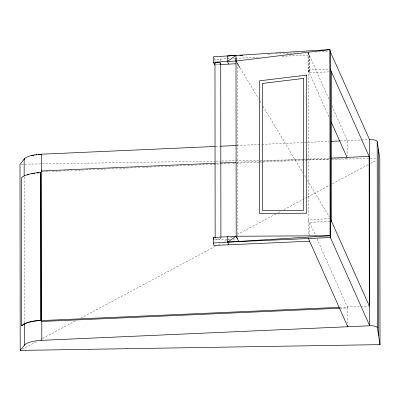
<?xml version="1.0" encoding="UTF-8"?>
<svg xmlns="http://www.w3.org/2000/svg" width="400" height="400" viewBox="0 0 400 400"><rect width="100%" height="100%" fill="white"/><g stroke="black" fill="none" stroke-linecap="round" stroke-linejoin="round"><path stroke-width="0.3" stroke-dasharray="2 1.5" d="M22.395 349.235L36.715 341.595M40.57 339.535L42.22 338.655M42.775 338.36L76.365 320.43M80.77 318.08L215.695 246.07M218.45 244.6L220.65 243.425M224.505 241.365L232.765 236.96M237.175 234.605L275.725 214.03M278.475 212.56L281.23 211.095M283.985 209.625L307.115 197.28M307.665 196.985L329.69 185.23M332.445 183.76L368.24 164.655M370.445 163.48L376.5 160.245M214.125 58.155L214.955 59.48L228.625 58.625L227.435 55.95M215.525 64.92L220.05 64.635M267.68 54.165L271.41 54M275.755 53.805L297.5 52.84M314.95 52.065L316.165 52.01M318.605 51.9L328.97 51.44M233.585 58.405L234.825 58.35M235.445 58.32L260.255 57.22M281.965 56.255L309.435 55.035L309.455 72.725L308.26 70.055M308.065 52.98L308.08 70.06L328.985 69.135M328.96 71.86L309.275 72.735L309.255 55.045M215.73 146.44L220.095 146.25M236.945 145.5L261.285 144.42M261.91 144.39L329.305 141.395M340.54 140.9L360.925 139.99M361.54 139.965L368.3 139.665M215.975 163.215L219.72 163.05M237.19 162.27L258.41 161.33M259.035 161.3L302.715 159.36M303.34 159.335L305.84 159.225M306.46 159.195L329.55 158.17M42.26 171.84L49.75 171.51M52.245 171.395L60.98 171.01M63.475 170.9L72.215 170.51M74.71 170.4L83.445 170.01M85.945 169.9L94.68 169.51M97.175 169.4L105.915 169.015M108.41 168.9L119.02 168.43M119.64 168.405L130.25 167.93M130.875 167.905L140.235 167.49M142.73 167.375L151.47 166.99M153.965 166.88L162.7 166.49M165.2 166.38L173.935 165.99M176.43 165.88L185.17 165.49M187.665 165.38L196.4 164.995M198.895 164.88L207.635 164.495M210.13 164.385L230.1 163.495M232.595 163.385L262.55 162.055M263.175 162.025L329.325 159.09M333.695 158.895L342.43 158.505M344.925 158.395L347.425 158.285M329.75 218.705L308.415 219.655L315.185 234.825M329.725 221.435L309.61 222.325L309.62 235.11M214.485 239.945L230.035 239.255M233.095 239.12L237.375 238.93M339.88 307.315L360.16 306.415M360.77 306.39L368.695 306.035M340.28 308.21L347.755 307.875L347.775 324.31M21.25 164.23L215.52 161.115M216.145 161.105L221.14 161.025M221.765 161.015L329.21 159.295M331.705 159.255L369.81 158.64M370.435 158.63L376.685 158.53M240.165 68L258.42 98.495M260.02 101.17L261.62 103.845M262.9 105.985L302.935 172.86M304.535 175.535L306.135 178.21M307.415 180.35L329.405 217.08M308.245 52.36L309.435 55.035M308.065 52.37L329.095 99.53M331.89 105.805L347.405 140.595L347.42 155.845M308.08 70.06L329.035 117.055M316.955 238.805L347.755 307.875M308.245 52.97L308.435 234.87M237.195 63.72L237.37 235.81M220.61 59.125L220.61 60.95M214.955 59.48L214.955 61.305M24.165 177.205L24.32 322.76M219.765 63.92A2.88 0.9 -0.1 0 1 216.265 64.005M220.605 238.05A2.88 0.9 -0.1 0 1 217.865 239.355A2.88 0.9 -0.1 0 1 215.62 237.965"/><path stroke-width="0.6" d="M215.105 146.47L39.58 154.3A20.995 6.56 -0.1 0 0 24.75 158.47L20 164.25L20.195 350.41L380 344.64L379.805 158.48L377.19 141.585A6.74 2.105 -0.1 0 0 369.525 139.61L330.185 51.385L329.91 49.59L213.29 56.83L213.3 62.305L214.96 64.955M20.195 350.41L24.34 345.25A20.995 6.56 -0.1 0 1 41.81 340.335L369.72 325.77A6.74 2.105 -0.1 0 1 377.385 327.745L380 344.64M21.7 325.685L22.21 325.165A23.88 7.46 -0.1 0 1 39.075 320.42L40.955 320.5L39.22 320.605A23.27 7.265 -0.1 0 0 22.79 325.23L22.295 325.735L21.7 325.685L21.55 177.855L22.06 177.33A23.88 7.46 -0.1 0 1 38.92 172.59L40.8 172.67L40.955 320.5M213.3 62.305L227.44 61.425L235.97 55.42L227.435 55.95L227.44 61.425L228.63 64.1L235.97 63.775M220.615 64.6L228.63 64.1M309.63 241.195L213.865 245.45L213.485 242.99L213.48 237.515L236.185 236.255L330.1 235.75L330.38 237.545L369.72 325.77L369.525 139.61M213.485 242.99L330.1 235.75L329.91 49.59L236 61.045L227.44 61.425M239.725 55.405L242.83 55.265M220.72 146.22L236.32 145.525M331.18 141.315L339.915 140.925M215.35 163.245L41.235 170.975L41.395 320.575L41.79 321.47L339.655 308.235M220.34 163.02L235.945 162.33M331.425 158.085L369.15 156.41L369.305 306.01L330.36 218.68M41.395 320.575L339.26 307.345M24.325 158.91L24.92 158.955M239.845 67.465L236 61.045L235.97 55.42M238.78 241.42L236.185 236.255L236 58.005M237.235 238.4L236.185 236.255L227.625 242.11L228.82 244.785M330.205 69.08L369.545 157.3M331.315 122.165L347.025 157.395M308.435 238.52L347.775 326.745L347.775 325.525M41.015 154.215L39.72 154.485A20.385 6.365 -0.1 0 0 38.265 154.615M213.48 237.515L213.765 239.36M378.365 149.175L378.56 335.335M377.19 141.585L377.385 327.745M331.395 71.75L331.555 221.35M330.185 51.385L330.38 237.545L227.625 242.11L227.62 236.635M220.725 63.295L220.905 237.26M214.97 63.2L215.15 237.785M41.615 154.175L41.635 171.26M41.79 320.22L41.81 340.335M40.74 172.48L40.895 320.31M24.145 159.09L24.165 175.96M24.32 324.01L24.34 345.25M27.355 174.945A23.27 7.265 -0.1 0 1 28.99 174.44M31.72 173.78A23.27 7.265 -0.1 0 1 32.695 173.59M33.695 173.41A23.27 7.265 -0.1 0 1 34.73 173.25M36.86 172.98A23.27 7.265 -0.1 0 1 39.065 172.775M31.4 155.805A20.385 6.365 -0.1 0 1 32.46 155.545M33.005 155.425A20.385 6.365 -0.1 0 1 34.14 155.2M35.925 154.905A20.385 6.365 -0.1 0 1 36.845 154.775M215.025 63.435A2.88 0.9 -0.1 0 1 218.01 62.35A2.88 0.9 -0.1 0 1 220.585 63.53M306.59 75.095L259.365 80.855L259.505 213.47L306.735 213.215L306.59 75.095M303.55 78.42L262.41 83.44L262.545 210.5L303.69 210.28L303.55 78.42"/></g></svg>
